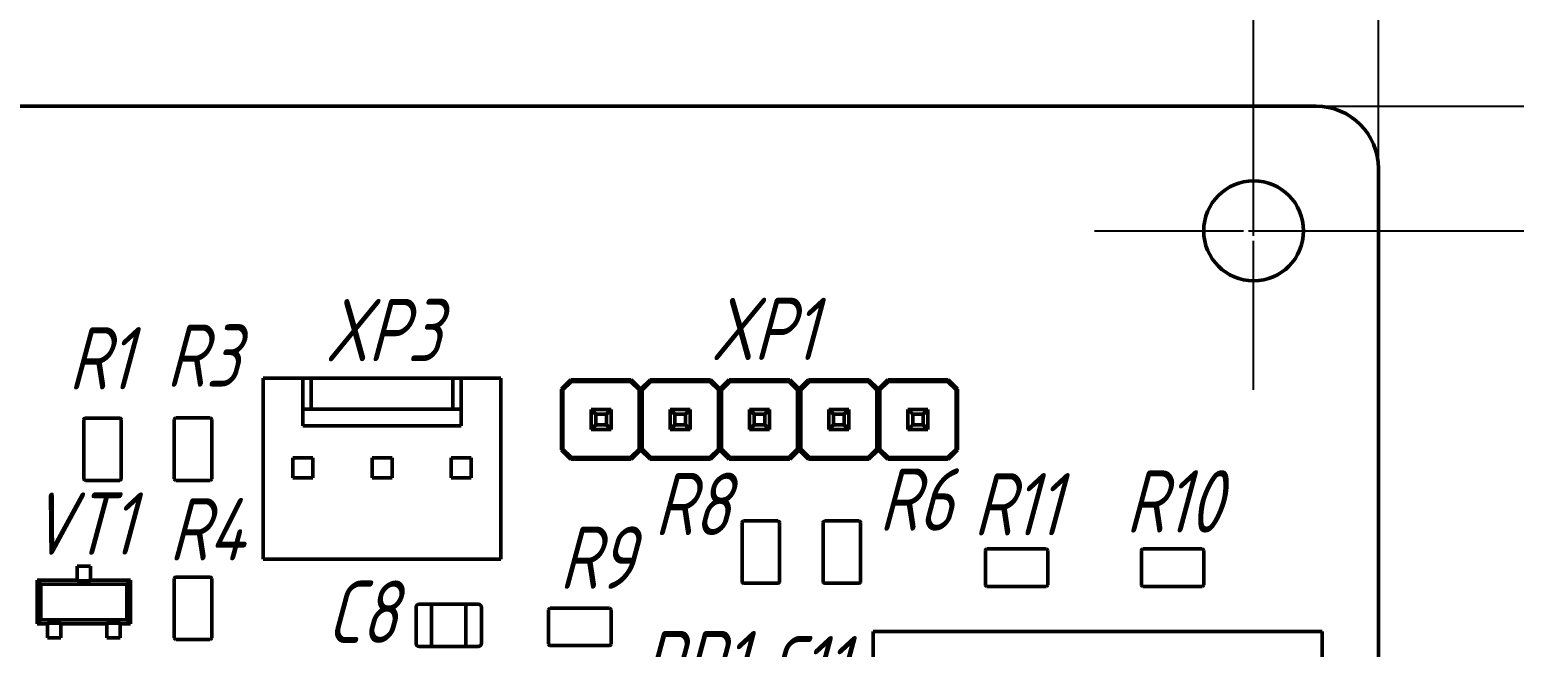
# Model space of a CAD drawing. Header units: millimetres. Extents: x 2803 to 446186229, y 1206 to 1506.
# Drawn here: x 3098.32 to 3145.91, y 1435.62 to 1455.42 of the extents above; entities that cross this region are included whole.
import ezdxf

# ---------------------------------------------------------------- set-up
doc = ezdxf.new("R2010")
doc.units = ezdxf.units.MM
doc.linetypes.add('CENTER2', pattern=[28.575, 19.05, -3.175, 3.175, -3.175])
doc.layers.add('Tonk', color=7, linetype='Continuous', lineweight=25)
doc.layers.add('Visible (ANSI)', color=7, linetype='Continuous', lineweight=50)
doc.styles.get("Standard").update_dxf_attribs({"font": '', "width": 0.8, "oblique": 15})
doc.styles.get('Standard').set_extended_font_data('GOST type B')
doc.dimstyles.new('ISO-25', dxfattribs={"dimtxt": 2.5, "dimasz": 2.5, "dimexe": 1.25, "dimexo": 0, "dimtad": 1, "dimtxsty": 'Standard', "dimcen": 2.5, "dimadec": 0, "dimazin": 0, "dimtfac": 1, "dimtmove": 0, "dimatfit": 3, "dimfxl": 1, "dimarcsym": 0})

# ---------------------------------------------------------------- blocks, each defined once
blk = doc.blocks.new('*U55')
at = {"layer": 'Tonk', "color": 0, "linetype": 'CENTER2', "transparency": 16777216}
for p, q in [((0, 0.32), (0, 5.1)), ((-5.1, 0), (-0.32, 0)), ((0.32, 0), (5.1, 0)), ((0, -5.1), (0, -0.32))]:
    blk.add_line(p, q, dxfattribs=at)
at = {"layer": 'Tonk', "color": 0, "linetype": 'Continuous', "transparency": 16777216}
for p, q in [((-0.16, 0), (0.16, 0)), ((0, -0.16), (0, 0.16))]:
    blk.add_line(p, q, dxfattribs=at)
blk = doc.blocks.new('*D62')
at = {"layer": 'Tonk', "color": 0, "lineweight": -2, "transparency": 16777216}
for p, q in [((3084.56, 1448.972), (3084.56, 1459.077)), ((3137.558, 1448.972), (3137.558, 1459.077)), ((3087.06, 1457.827), (3135.058, 1457.827))]:
    blk.add_line(p, q, dxfattribs=at)
at = {"layer": 'Tonk', "color": 0, "transparency": 16777216}
for points in [[(3087.06, 1458.244), (3087.06, 1457.411), (3084.56, 1457.827)], [(3135.058, 1458.244), (3135.058, 1457.411), (3137.558, 1457.827)]]:
    blk.add_solid(points, dxfattribs=at)
at = {"layer": 'Tonk', "color": 0, "transparency": 16777216, "insert": (3111.059, 1459.704), "char_height": 2.5, "attachment_point": 5}
blk.add_mtext('53*', dxfattribs=at)
blk = doc.blocks.new('*D63')
at = {"layer": 'Tonk', "color": 0, "lineweight": -2, "transparency": 16777216}
for p, q in [((3137.558, 1448.972), (3148.807, 1448.972)), ((3147.557, 1446.472), (3147.557, 1409.474)), ((3137.558, 1406.974), (3148.807, 1406.974))]:
    blk.add_line(p, q, dxfattribs=at)
at = {"layer": 'Tonk', "color": 0, "transparency": 16777216}
for points in [[(3147.14, 1446.472), (3147.973, 1446.472), (3147.557, 1448.972)], [(3147.14, 1409.474), (3147.973, 1409.474), (3147.557, 1406.974)]]:
    blk.add_solid(points, dxfattribs=at)
at = {"layer": 'Tonk', "color": 0, "transparency": 16777216, "insert": (3145.682, 1427.973), "char_height": 2.5, "attachment_point": 5, "rotation": 90}
blk.add_mtext('42*', dxfattribs=at)
blk = doc.blocks.new('*D64')
at = {"layer": 'Tonk', "color": 0, "lineweight": -2, "transparency": 16777216}
for p, q in [((3069.831, 1425.073), (3069.831, 1465.476)), ((3141.557, 1450.972), (3141.557, 1465.476)), ((3072.331, 1464.226), (3139.057, 1464.226))]:
    blk.add_line(p, q, dxfattribs=at)
at = {"layer": 'Tonk', "color": 0, "transparency": 16777216}
for points in [[(3072.331, 1464.643), (3072.331, 1463.81), (3069.831, 1464.226)], [(3139.057, 1464.643), (3139.057, 1463.81), (3141.557, 1464.226)]]:
    blk.add_solid(points, dxfattribs=at)
at = {"layer": 'Tonk', "color": 0, "transparency": 16777216, "insert": (3105.694, 1466.349), "char_height": 2.5, "attachment_point": 5}
blk.add_mtext('71,73*', dxfattribs=at)
blk = doc.blocks.new('*D65')
at = {"layer": 'Tonk', "color": 0, "lineweight": -2, "transparency": 16777216}
for p, q in [((3139.558, 1452.972), (3155.166, 1452.972)), ((3153.916, 1450.472), (3153.916, 1405.475)), ((3139.558, 1402.975), (3155.166, 1402.975))]:
    blk.add_line(p, q, dxfattribs=at)
at = {"layer": 'Tonk', "color": 0, "transparency": 16777216}
for points in [[(3153.499, 1450.472), (3154.333, 1450.472), (3153.916, 1452.972)], [(3153.499, 1405.475), (3154.333, 1405.475), (3153.916, 1402.975)]]:
    blk.add_solid(points, dxfattribs=at)
at = {"layer": 'Tonk', "color": 0, "transparency": 16777216, "insert": (3152.041, 1427.973), "char_height": 2.5, "attachment_point": 5, "rotation": 90}
blk.add_mtext('50*', dxfattribs=at)
blk = doc.blocks.new('*D67')
at = {"layer": 'Tonk', "color": 0, "lineweight": -2, "transparency": 16777216}
for p, q in [((3147.55, 1455.472), (3147.55, 1462.396)), ((3137.558, 1452.972), (3148.8, 1452.972)), ((3147.55, 1448.972), (3147.55, 1452.972)), ((3137.558, 1448.972), (3148.8, 1448.972)), ((3147.55, 1446.472), (3147.55, 1443.972))]:
    blk.add_line(p, q, dxfattribs=at)
at = {"layer": 'Tonk', "color": 0, "transparency": 16777216}
for points in [[(3147.133, 1455.472), (3147.966, 1455.472), (3147.55, 1452.972)], [(3147.133, 1446.472), (3147.966, 1446.472), (3147.55, 1448.972)]]:
    blk.add_solid(points, dxfattribs=at)
at = {"layer": 'Tonk', "color": 0, "transparency": 16777216, "insert": (3145.675, 1460.184), "char_height": 2.5, "attachment_point": 5, "rotation": 90}
blk.add_mtext('4*', dxfattribs=at)

msp = doc.modelspace()

# ---------------------------------------------------------------- linework, layer by layer
at = {"layer": 'Visible (ANSI)'}
for p, q in [((3081.561, 1452.972), (3139.558, 1452.972)), ((3141.557, 1450.972), (3141.557, 1404.974)), ((3105.809, 1444.25), (3105.809, 1438.45)), ((3105.809, 1444.25), (3107.079, 1444.25)), ((3107.079, 1444.25), (3107.352, 1444.25)), ((3107.079, 1444.25), (3107.079, 1443.25)), ((3107.352, 1444.25), (3111.886, 1444.25)), ((3107.352, 1444.25), (3107.352, 1443.25)), ((3111.886, 1444.25), (3112.159, 1444.25)), ((3111.886, 1444.25), (3111.886, 1443.25)), ((3112.159, 1444.25), (3113.429, 1444.25)), ((3112.159, 1444.25), (3112.159, 1443.25)), ((3113.429, 1444.25), (3113.429, 1438.45)), ((3115.369, 1443.892), (3115.669, 1444.192)), ((3115.369, 1441.952), (3115.369, 1443.892)), ((3115.419, 1443.872), (3115.369, 1443.892)), ((3115.69, 1444.142), (3115.419, 1443.872)), ((3115.419, 1443.872), (3115.419, 1441.973)), ((3115.669, 1444.192), (3117.609, 1444.192)), ((3115.669, 1444.192), (3115.69, 1444.142)), ((3117.588, 1444.142), (3115.69, 1444.142)), ((3117.609, 1444.192), (3117.588, 1444.142)), ((3117.859, 1443.872), (3117.588, 1444.142)), ((3117.609, 1444.192), (3117.909, 1443.892)), ((3117.909, 1443.892), (3117.859, 1443.872)), ((3117.859, 1441.973), (3117.859, 1443.872)), ((3117.909, 1443.892), (3118.209, 1444.192)), ((3117.909, 1443.892), (3117.909, 1441.952)), ((3117.909, 1441.952), (3117.909, 1443.892)), ((3117.959, 1443.872), (3117.909, 1443.892)), ((3118.229, 1444.142), (3117.959, 1443.872)), ((3117.959, 1443.872), (3117.959, 1441.973)), ((3118.209, 1444.192), (3120.149, 1444.192)), ((3118.209, 1444.192), (3118.229, 1444.142)), ((3120.128, 1444.142), (3118.229, 1444.142)), ((3120.149, 1444.192), (3120.128, 1444.142)), ((3120.399, 1443.872), (3120.128, 1444.142)), ((3120.149, 1444.192), (3120.449, 1443.892)), ((3120.449, 1443.892), (3120.399, 1443.872)), ((3120.399, 1441.973), (3120.399, 1443.872)), ((3120.449, 1443.892), (3120.749, 1444.192)), ((3120.449, 1441.952), (3120.449, 1443.892)), ((3120.499, 1443.872), (3120.449, 1443.892)), ((3120.449, 1443.892), (3120.449, 1441.952)), ((3120.769, 1444.142), (3120.499, 1443.872)), ((3120.499, 1443.872), (3120.499, 1441.973)), ((3120.749, 1444.192), (3122.688, 1444.192)), ((3120.749, 1444.192), (3120.769, 1444.142)), ((3122.668, 1444.142), (3120.769, 1444.142)), ((3122.688, 1444.192), (3122.668, 1444.142)), ((3122.938, 1443.872), (3122.668, 1444.142)), ((3122.688, 1444.192), (3122.988, 1443.892)), ((3122.988, 1443.892), (3122.938, 1443.872)), ((3122.938, 1441.973), (3122.938, 1443.872)), ((3122.988, 1443.892), (3123.288, 1444.192)), ((3122.988, 1443.892), (3122.988, 1441.952)), ((3122.988, 1441.952), (3122.988, 1443.892)), ((3123.038, 1443.872), (3122.988, 1443.892)), ((3123.309, 1444.142), (3123.038, 1443.872)), ((3123.038, 1443.872), (3123.038, 1441.973)), ((3123.288, 1444.192), (3125.228, 1444.192)), ((3123.288, 1444.192), (3123.309, 1444.142)), ((3125.208, 1444.142), (3123.309, 1444.142)), ((3125.228, 1444.192), (3125.208, 1444.142)), ((3125.478, 1443.872), (3125.208, 1444.142)), ((3125.228, 1444.192), (3125.528, 1443.892)), ((3125.528, 1443.892), (3125.478, 1443.872)), ((3125.478, 1441.973), (3125.478, 1443.872)), ((3125.528, 1443.892), (3125.828, 1444.192)), ((3125.528, 1441.952), (3125.528, 1443.892)), ((3125.578, 1443.872), (3125.528, 1443.892)), ((3125.528, 1443.892), (3125.528, 1441.952)), ((3125.849, 1444.142), (3125.578, 1443.872)), ((3125.578, 1443.872), (3125.578, 1441.973)), ((3125.828, 1444.192), (3127.768, 1444.192)), ((3125.828, 1444.192), (3125.849, 1444.142)), ((3127.747, 1444.142), (3125.849, 1444.142)), ((3127.768, 1444.192), (3127.747, 1444.142)), ((3128.018, 1443.872), (3127.747, 1444.142)), ((3127.768, 1444.192), (3128.068, 1443.892)), ((3128.068, 1443.892), (3128.018, 1443.872)), ((3128.018, 1441.973), (3128.018, 1443.872)), ((3128.068, 1443.892), (3128.068, 1441.952)), ((3100.06, 1442.672), (3100.06, 1442.922)), ((3100.11, 1442.972), (3101.21, 1442.972)), ((3101.26, 1442.922), (3101.26, 1442.672)), ((3102.959, 1442.673), (3102.959, 1442.923)), ((3103.009, 1442.973), (3104.109, 1442.973)), ((3104.159, 1442.923), (3104.159, 1442.673)), ((3107.079, 1443.25), (3107.079, 1442.72)), ((3107.079, 1443.25), (3107.352, 1443.25)), ((3107.352, 1443.25), (3111.886, 1443.25)), ((3111.886, 1443.25), (3112.159, 1443.25)), ((3112.159, 1443.25), (3112.159, 1442.72)), ((3116.319, 1443.242), (3116.959, 1443.242)), ((3116.319, 1442.602), (3116.319, 1443.242)), ((3116.469, 1443.092), (3116.319, 1443.242)), ((3116.809, 1443.092), (3116.469, 1443.092)), ((3116.469, 1443.092), (3116.469, 1442.752)), ((3116.809, 1443.092), (3116.959, 1443.242)), ((3116.809, 1442.752), (3116.809, 1443.092)), ((3116.959, 1443.242), (3116.959, 1442.602)), ((3118.859, 1443.242), (3119.499, 1443.242)), ((3118.859, 1442.602), (3118.859, 1443.242)), ((3119.009, 1443.092), (3118.859, 1443.242)), ((3119.349, 1443.092), (3119.009, 1443.092)), ((3119.009, 1443.092), (3119.009, 1442.752)), ((3119.349, 1443.092), (3119.499, 1443.242)), ((3119.349, 1442.752), (3119.349, 1443.092)), ((3119.499, 1443.242), (3119.499, 1442.602)), ((3121.399, 1443.242), (3122.038, 1443.242)), ((3121.399, 1442.602), (3121.399, 1443.242)), ((3121.549, 1443.092), (3121.399, 1443.242)), ((3121.888, 1443.092), (3121.549, 1443.092)), ((3121.549, 1443.092), (3121.549, 1442.752)), ((3121.888, 1443.092), (3122.038, 1443.242)), ((3121.888, 1442.752), (3121.888, 1443.092)), ((3122.038, 1443.242), (3122.038, 1442.602)), ((3123.938, 1443.242), (3124.578, 1443.242)), ((3123.938, 1442.602), (3123.938, 1443.242)), ((3124.088, 1443.092), (3123.938, 1443.242)), ((3124.428, 1443.092), (3124.088, 1443.092)), ((3124.088, 1443.092), (3124.088, 1442.752)), ((3124.428, 1443.092), (3124.578, 1443.242)), ((3124.428, 1442.752), (3124.428, 1443.092)), ((3124.578, 1443.242), (3124.578, 1442.602)), ((3126.478, 1443.242), (3127.118, 1443.242)), ((3126.478, 1442.602), (3126.478, 1443.242)), ((3126.628, 1443.092), (3126.478, 1443.242)), ((3126.968, 1443.092), (3126.628, 1443.092)), ((3126.628, 1443.092), (3126.628, 1442.752)), ((3126.968, 1443.092), (3127.118, 1443.242)), ((3126.968, 1442.752), (3126.968, 1443.092)), ((3127.118, 1443.242), (3127.118, 1442.602)), ((3100.06, 1441.272), (3100.06, 1442.672)), ((3101.26, 1442.672), (3101.26, 1441.272)), ((3102.959, 1441.273), (3102.959, 1442.673)), ((3104.159, 1442.673), (3104.159, 1441.273)), ((3107.079, 1442.72), (3112.159, 1442.72)), ((3116.319, 1442.602), (3116.469, 1442.752)), ((3116.959, 1442.602), (3116.319, 1442.602)), ((3116.469, 1442.752), (3116.809, 1442.752)), ((3116.959, 1442.602), (3116.809, 1442.752)), ((3118.859, 1442.602), (3119.009, 1442.752)), ((3119.499, 1442.602), (3118.859, 1442.602)), ((3119.009, 1442.752), (3119.349, 1442.752)), ((3119.499, 1442.602), (3119.349, 1442.752)), ((3121.399, 1442.602), (3121.549, 1442.752)), ((3122.038, 1442.602), (3121.399, 1442.602)), ((3121.549, 1442.752), (3121.888, 1442.752)), ((3122.038, 1442.602), (3121.888, 1442.752)), ((3123.938, 1442.602), (3124.088, 1442.752)), ((3124.578, 1442.602), (3123.938, 1442.602)), ((3124.088, 1442.752), (3124.428, 1442.752)), ((3124.578, 1442.602), (3124.428, 1442.752)), ((3126.478, 1442.602), (3126.628, 1442.752)), ((3127.118, 1442.602), (3126.478, 1442.602)), ((3126.628, 1442.752), (3126.968, 1442.752)), ((3127.118, 1442.602), (3126.968, 1442.752)), ((3115.419, 1441.973), (3115.369, 1441.952)), ((3115.419, 1441.973), (3115.69, 1441.703)), ((3117.588, 1441.703), (3117.859, 1441.973)), ((3117.909, 1441.952), (3117.859, 1441.973)), ((3117.959, 1441.973), (3117.909, 1441.952)), ((3117.959, 1441.973), (3118.229, 1441.703)), ((3120.128, 1441.703), (3120.399, 1441.973)), ((3120.449, 1441.952), (3120.399, 1441.973)), ((3120.499, 1441.973), (3120.449, 1441.952)), ((3120.499, 1441.973), (3120.769, 1441.703)), ((3122.668, 1441.703), (3122.938, 1441.973)), ((3122.988, 1441.952), (3122.938, 1441.973)), ((3123.038, 1441.973), (3122.988, 1441.952)), ((3123.038, 1441.973), (3123.309, 1441.703)), ((3125.208, 1441.703), (3125.478, 1441.973)), ((3125.528, 1441.952), (3125.478, 1441.973)), ((3125.578, 1441.973), (3125.528, 1441.952)), ((3125.578, 1441.973), (3125.849, 1441.703)), ((3127.747, 1441.703), (3128.018, 1441.973)), ((3128.068, 1441.952), (3128.018, 1441.973)), ((3106.759, 1441.05), (3106.759, 1441.69)), ((3107.399, 1441.69), (3106.759, 1441.69)), ((3107.399, 1441.05), (3107.399, 1441.69)), ((3109.299, 1441.69), (3109.299, 1441.05)), ((3109.299, 1441.69), (3109.939, 1441.69)), ((3109.939, 1441.69), (3109.939, 1441.05)), ((3111.839, 1441.69), (3111.839, 1441.05)), ((3111.839, 1441.69), (3112.479, 1441.69)), ((3112.479, 1441.69), (3112.479, 1441.05)), ((3115.669, 1441.653), (3115.369, 1441.952)), ((3115.69, 1441.703), (3115.669, 1441.653)), ((3117.609, 1441.653), (3115.669, 1441.653)), ((3115.69, 1441.703), (3117.588, 1441.703)), ((3117.588, 1441.703), (3117.609, 1441.653)), ((3117.909, 1441.952), (3117.609, 1441.653)), ((3118.209, 1441.653), (3117.909, 1441.952)), ((3118.229, 1441.703), (3118.209, 1441.653)), ((3120.149, 1441.653), (3118.209, 1441.653)), ((3118.229, 1441.703), (3120.128, 1441.703)), ((3120.128, 1441.703), (3120.149, 1441.653)), ((3120.449, 1441.952), (3120.149, 1441.653)), ((3120.749, 1441.653), (3120.449, 1441.952)), ((3120.769, 1441.703), (3120.749, 1441.653)), ((3122.688, 1441.653), (3120.749, 1441.653)), ((3120.769, 1441.703), (3122.668, 1441.703)), ((3122.668, 1441.703), (3122.688, 1441.653)), ((3122.988, 1441.952), (3122.688, 1441.653)), ((3123.288, 1441.653), (3122.988, 1441.952)), ((3123.309, 1441.703), (3123.288, 1441.653)), ((3125.228, 1441.653), (3123.288, 1441.653)), ((3123.309, 1441.703), (3125.208, 1441.703)), ((3125.208, 1441.703), (3125.228, 1441.653)), ((3125.528, 1441.952), (3125.228, 1441.653)), ((3125.828, 1441.653), (3125.528, 1441.952)), ((3125.849, 1441.703), (3125.828, 1441.653)), ((3127.768, 1441.653), (3125.828, 1441.653)), ((3125.849, 1441.703), (3127.747, 1441.703)), ((3127.747, 1441.703), (3127.768, 1441.653)), ((3128.068, 1441.952), (3127.768, 1441.653)), ((3100.06, 1441.022), (3100.06, 1441.272)), ((3101.26, 1441.272), (3101.26, 1441.022)), ((3102.959, 1441.023), (3102.959, 1441.273)), ((3104.159, 1441.273), (3104.159, 1441.023)), ((3107.399, 1441.05), (3106.759, 1441.05)), ((3109.299, 1441.05), (3109.939, 1441.05)), ((3111.839, 1441.05), (3112.479, 1441.05)), ((3101.21, 1440.972), (3100.11, 1440.972)), ((3104.109, 1440.973), (3103.009, 1440.973)), ((3121.158, 1439.373), (3121.158, 1439.623)), ((3121.208, 1439.673), (3122.308, 1439.673)), ((3122.358, 1439.623), (3122.358, 1439.373)), ((3123.758, 1439.373), (3123.758, 1439.623)), ((3123.808, 1439.673), (3124.908, 1439.673)), ((3124.958, 1439.623), (3124.958, 1439.373)), ((3121.158, 1437.973), (3121.158, 1439.373)), ((3122.358, 1439.373), (3122.358, 1437.973)), ((3123.758, 1437.973), (3123.758, 1439.373)), ((3124.958, 1439.373), (3124.958, 1437.973)), ((3128.958, 1437.623), (3128.958, 1438.723)), ((3129.008, 1438.773), (3129.258, 1438.773)), ((3129.258, 1438.773), (3130.658, 1438.773)), ((3130.658, 1438.773), (3130.908, 1438.773)), ((3130.958, 1438.723), (3130.958, 1437.623)), ((3133.958, 1437.623), (3133.958, 1438.723)), ((3134.008, 1438.773), (3134.258, 1438.773)), ((3134.258, 1438.773), (3135.658, 1438.773)), ((3135.658, 1438.773), (3135.908, 1438.773)), ((3135.958, 1438.723), (3135.958, 1437.623)), ((3099.845, 1438.223), (3100.275, 1438.223)), ((3099.845, 1438.223), (3099.845, 1438.041)), ((3100.275, 1438.041), (3100.275, 1438.223)), ((3105.809, 1438.45), (3113.429, 1438.45)), ((3098.683, 1437.649), (3098.56, 1437.773)), ((3098.56, 1436.373), (3098.56, 1437.773)), ((3098.56, 1437.773), (3099.845, 1437.773)), ((3099.845, 1438.041), (3099.845, 1437.942)), ((3099.845, 1437.942), (3099.845, 1437.915)), ((3099.845, 1437.756), (3099.845, 1437.915)), ((3100.275, 1437.756), (3099.845, 1437.756)), ((3100.275, 1437.942), (3100.275, 1438.041)), ((3100.275, 1437.915), (3100.275, 1437.942)), ((3100.275, 1437.915), (3100.275, 1437.756)), ((3100.275, 1437.773), (3101.56, 1437.773)), ((3101.436, 1437.649), (3101.56, 1437.773)), ((3101.56, 1437.773), (3101.56, 1436.373)), ((3102.96, 1437.573), (3102.96, 1437.823)), ((3103.01, 1437.873), (3104.11, 1437.873)), ((3104.16, 1437.823), (3104.16, 1437.573)), ((3121.158, 1437.723), (3121.158, 1437.973)), ((3122.358, 1437.973), (3122.358, 1437.723)), ((3123.758, 1437.723), (3123.758, 1437.973)), ((3124.958, 1437.973), (3124.958, 1437.723)), ((3098.683, 1436.496), (3098.683, 1437.649)), ((3098.683, 1437.649), (3101.436, 1437.649)), ((3101.436, 1437.649), (3101.436, 1436.496)), ((3102.96, 1436.173), (3102.96, 1437.573)), ((3104.16, 1437.573), (3104.16, 1436.173)), ((3122.308, 1437.673), (3121.208, 1437.673)), ((3124.908, 1437.673), (3123.808, 1437.673)), ((3129.258, 1437.573), (3129.008, 1437.573)), ((3130.658, 1437.573), (3129.258, 1437.573)), ((3130.908, 1437.573), (3130.658, 1437.573)), ((3134.258, 1437.573), (3134.008, 1437.573)), ((3135.658, 1437.573), (3134.258, 1437.573)), ((3135.908, 1437.573), (3135.658, 1437.573)), ((3110.709, 1436.898), (3110.709, 1435.748)), ((3111.209, 1436.998), (3110.809, 1436.998)), ((3111.209, 1436.998), (3111.209, 1436.898)), ((3111.209, 1436.898), (3111.209, 1436.998)), ((3112.309, 1436.998), (3111.209, 1436.998)), ((3111.209, 1436.898), (3111.209, 1435.748)), ((3111.209, 1435.748), (3111.209, 1436.898)), ((3112.309, 1436.998), (3112.309, 1436.898)), ((3112.309, 1436.898), (3112.309, 1436.998)), ((3112.709, 1436.998), (3112.309, 1436.998)), ((3112.309, 1436.898), (3112.309, 1435.748)), ((3112.309, 1435.748), (3112.309, 1436.898)), ((3112.809, 1435.748), (3112.809, 1436.898)), ((3114.959, 1435.723), (3114.959, 1436.823)), ((3115.009, 1436.873), (3115.259, 1436.873)), ((3115.259, 1436.873), (3116.659, 1436.873)), ((3116.659, 1436.873), (3116.909, 1436.873)), ((3116.959, 1436.823), (3116.959, 1435.723)), ((3098.683, 1436.496), (3098.56, 1436.373)), ((3098.895, 1436.373), (3098.56, 1436.373)), ((3101.436, 1436.496), (3098.683, 1436.496)), ((3098.895, 1436.39), (3099.325, 1436.39)), ((3098.895, 1436.23), (3098.895, 1436.39)), ((3099.325, 1436.39), (3099.325, 1436.23)), ((3100.795, 1436.373), (3099.325, 1436.373)), ((3100.795, 1436.39), (3101.225, 1436.39)), ((3100.795, 1436.23), (3100.795, 1436.39)), ((3101.225, 1436.23), (3101.225, 1436.39)), ((3101.56, 1436.373), (3101.225, 1436.373)), ((3101.436, 1436.496), (3101.56, 1436.373)), ((3098.895, 1436.23), (3098.895, 1436.204)), ((3098.895, 1436.204), (3098.895, 1436.105)), ((3098.895, 1436.105), (3098.895, 1435.923)), ((3098.895, 1435.923), (3099.325, 1435.923)), ((3099.325, 1436.204), (3099.325, 1436.23)), ((3099.325, 1436.105), (3099.325, 1436.204)), ((3099.325, 1435.923), (3099.325, 1436.105)), ((3100.795, 1436.23), (3100.795, 1436.204)), ((3100.795, 1436.204), (3100.795, 1436.105)), ((3100.795, 1436.105), (3100.795, 1435.923)), ((3100.795, 1435.923), (3101.225, 1435.923)), ((3101.225, 1436.23), (3101.225, 1436.204)), ((3101.225, 1436.204), (3101.225, 1436.105)), ((3101.225, 1436.105), (3101.225, 1435.923)), ((3102.96, 1435.923), (3102.96, 1436.173)), ((3104.11, 1435.873), (3103.01, 1435.873)), ((3104.16, 1436.173), (3104.16, 1435.923)), ((3125.358, 1436.123), (3125.358, 1411.424)), ((3139.758, 1436.123), (3125.358, 1436.123)), ((3139.758, 1411.424), (3139.758, 1436.123)), ((3110.809, 1435.648), (3111.209, 1435.648)), ((3111.209, 1435.748), (3111.209, 1435.648)), ((3111.209, 1435.648), (3111.209, 1435.748)), ((3111.209, 1435.648), (3112.309, 1435.648)), ((3112.309, 1435.748), (3112.309, 1435.648)), ((3112.309, 1435.648), (3112.309, 1435.748)), ((3112.309, 1435.648), (3112.709, 1435.648)), ((3115.259, 1435.673), (3115.009, 1435.673)), ((3116.659, 1435.673), (3115.259, 1435.673)), ((3116.909, 1435.673), (3116.659, 1435.673))]:
    msp.add_line(p, q, dxfattribs=at)
msp.add_circle((3137.558, 1448.972), 1.6, dxfattribs=at)
for centre, radius, start, end in [((3139.557, 1450.971), 2.001, 0.0207, 89.9793), ((3100.11, 1442.922), 0.05, 90, 180), ((3101.21, 1442.922), 0.05, 0, 90), ((3103.009, 1442.923), 0.05, 90, 180), ((3104.109, 1442.923), 0.05, 0, 90), ((3100.11, 1441.022), 0.05, 180, 270), ((3101.21, 1441.022), 0.05, 270, 0), ((3103.009, 1441.023), 0.05, 180, 270), ((3104.109, 1441.023), 0.05, 270, 0), ((3121.208, 1439.623), 0.05, 90, 180), ((3122.308, 1439.623), 0.05, 0, 90), ((3123.808, 1439.623), 0.05, 90, 180), ((3124.908, 1439.623), 0.05, 0, 90), ((3129.008, 1438.723), 0.05, 90, 180), ((3130.908, 1438.723), 0.05, 0, 90), ((3134.008, 1438.723), 0.05, 90, 180), ((3135.908, 1438.723), 0.05, 0, 90), ((3103.01, 1437.823), 0.05, 90, 180), ((3104.11, 1437.823), 0.05, 0, 90), ((3121.208, 1437.723), 0.05, 180, 270), ((3122.308, 1437.723), 0.05, 270, 0), ((3123.808, 1437.723), 0.05, 180, 270), ((3124.908, 1437.723), 0.05, 270, 0), ((3129.008, 1437.623), 0.05, 180, 270), ((3130.908, 1437.623), 0.05, 270, 0), ((3134.008, 1437.623), 0.05, 180, 270), ((3135.908, 1437.623), 0.05, 270, 0), ((3110.809, 1436.898), 0.1, 90, 180), ((3112.709, 1436.898), 0.1, 0, 90), ((3115.009, 1436.823), 0.05, 90, 180), ((3116.909, 1436.823), 0.05, 0, 90), ((3103.01, 1435.923), 0.05, 180, 270), ((3104.11, 1435.923), 0.05, 270, 0), ((3110.809, 1435.748), 0.1, 180, 270), ((3112.709, 1435.748), 0.1, 270, 0), ((3115.009, 1435.723), 0.05, 180, 270), ((3116.909, 1435.723), 0.05, 270, 0)]:
    msp.add_arc(centre, radius, start, end, dxfattribs=at)

# ---------------------------------------------------------------- block references
at = {"layer": 'Tonk', "linetype": 'CENTER2'}
msp.add_blockref('*U55', (3137.558, 1448.972), dxfattribs=at)

# ---------------------------------------------------------------- texts
at = {"layer": 'Tonk', "char_height": 2, "attachment_point": 1}
for s, insert in [('XP3', (3107.785, 1446.791)), ('XP1', (3120.147, 1446.828)), ('R1', (3099.563, 1445.887)), ('R3', (3102.697, 1445.974)), ('R8', (3118.343, 1441.215)), ('R6', (3125.539, 1441.359)), ('R11', (3128.574, 1441.207)), ('R10', (3133.452, 1441.298)), ('VT1', (3098.318, 1440.587)), ('R4', (3102.784, 1440.405)), ('R9', (3115.295, 1439.497)), ('C8', (3107.837, 1437.757)), ('DD1', (3117.909, 1436.143)), ('C11', (3121.913, 1435.98))]:
    msp.add_mtext_dynamic_manual_height_columns(s, width=6.41285, gutter_width=20, heights=[0], dxfattribs=dict(at, insert=insert))

# ---------------------------------------------------------------- dimensions: what is measured, and where the dimension line sits
at = {"layer": 'Tonk'}
for base, p1, p2, picture, middle in [((3141.557, 1464.226), (3069.831, 1425.073), (3141.557, 1450.972), '*D64', (3105.694, 1466.349)), ((3137.558, 1457.827), (3084.56, 1448.972), (3137.558, 1448.972), '*D62', (3111.059, 1459.704))]:
    dim = msp.add_linear_dim(base=base, p1=p1, p2=p2, text='<>*', dimstyle='ISO-25', dxfattribs=at)
    dim.commit()
    dim.dimension.update_dxf_attribs({"geometry": picture, "text_midpoint": middle})
for base, p1, p2, picture, middle in [((3147.55, 1452.972), (3137.558, 1448.972), (3137.558, 1452.972), '*D67', (3145.675, 1460.184)), ((3153.916, 1402.975), (3139.558, 1452.972), (3139.558, 1402.975), '*D65', (3152.041, 1427.973)), ((3147.557, 1406.974), (3137.558, 1448.972), (3137.558, 1406.974), '*D63', (3145.682, 1427.973))]:
    dim = msp.add_linear_dim(base=base, p1=p1, p2=p2, angle=90, text='<>*', dimstyle='ISO-25', dxfattribs=at)
    dim.commit()
    dim.dimension.update_dxf_attribs({"geometry": picture, "text_midpoint": middle})

doc.saveas('drawing.dxf')
